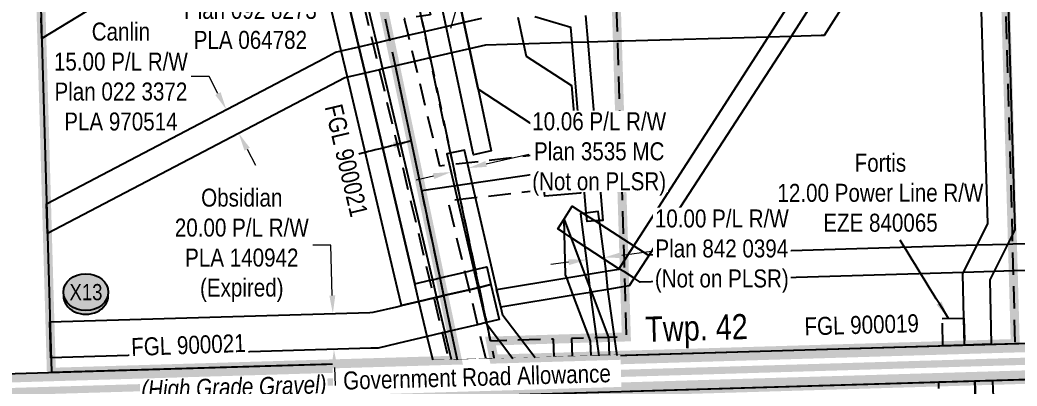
# Model space of a CAD drawing. Extents: x 632269 to 650517, y 5825252 to 5832959.
# Drawn here: x 641387 to 641942, y 5827750 to 5827954 of the extents above; entities that cross this region are included whole.
import ezdxf
from ezdxf.enums import TextEntityAlignment as Align

# ---------------------------------------------------------------- set-up
doc = ezdxf.new("R2010")
doc.units = 0
doc.header["$LTSCALE"] = 5
doc.header["$PDMODE"] = 35
doc.header["$PDSIZE"] = 10
for name, pattern in [('CENTERLINEX3', [5, 2.5, -1, 0.5, -1]), ('foc-ACCESSROAD', [3.75, 2.5, -1.25]), ('foc-FLOWLINE', [3.75, 2.5, -1.25])]:
    doc.linetypes.add(name, pattern=pattern)
doc.layers.get('Defpoints').update_dxf_attribs({"color": 9})
for name, color, linetype in [('AS-POWER', 104, 'foc-POWER'), ('AS-ROADS', 254, 'Continuous'), ('AS-TELUS', 224, 'foc-TEL'), ('C-AR', 13, 'foc-ACCESSROAD'), ('C-RW', 13, 'Continuous'), ('C-WS', 13, 'foc-ACCESSROAD'), ('D-TXT', 6, 'Continuous'), ('F-EZE', 190, 'foc-FLOWLINE'), ('F-RW', 190, 'Continuous'), ('L-ROAD-T', 7, 'Continuous'), ('L-SEC', 7, 'Continuous'), ('P-CROSSINGS', 250, 'Continuous')]:
    doc.layers.add(name, color=color, linetype=linetype)
doc.layers.add('AS-TRAPPER BOUNDARY', color=7, linetype='CENTERLINEX3', true_color=0xb85c00, transparency=0.6)
doc.layers.add('AS-TRAPPER-T', color=7, linetype='Continuous', true_color=0xc26100)
doc.layers.add('P-PROPOSED-WL4', color=7, linetype='Continuous', true_color=0x5b5bc8)
for name, color, linetype, lineweight in [('C-RW-T', 13, 'Continuous', 9), ('F-EZE-T', 190, 'Continuous', 9), ('F-RW-T', 190, 'Continuous', 9), ('F-WS-T', 190, 'Continuous', 9), ('T-TEXT', 48, 'Continuous', 18)]:
    doc.layers.add(name, color=color, linetype=linetype, lineweight=lineweight)
doc.styles.add('80CG', font='ARIALN.TTF', dxfattribs={"height": 10})
doc.styles.add('80L', font='ARIALN.TTF', dxfattribs={"height": 10})
doc.styles.add('80LS', font='ARIALNI.TTF', dxfattribs={"height": 10})
doc.styles.add('Crossing', font='ARIALN.TTF', dxfattribs={"height": 10})
doc.styles.add('foc-LtypeFont', font='ARIALN.TTF', dxfattribs={"height": 7.35})
doc.linetypes.add('foc-POWER', pattern='A,6,-1,["P",foc-LtypeFont,S=0.2,R=0,X=-0.625,Y=-0.75],-1.24,4', length=12.24)
doc.linetypes.add('foc-POWER-NOLINE', pattern='A,0,-4,["P",foc-LtypeFont,S=0.2,R=0,X=-0.625,Y=-0.75],-8.24', length=12.24)
doc.linetypes.add('foc-TEL', pattern='A,2,-1,["T",foc-LtypeFont,S=0.2,R=0,X=-0.425,Y=-0.75],-1.24,8', length=12.24)
doc.linetypes.add('foc-TEL-NOLINE', pattern='A,0,-2,["T",foc-LtypeFont,S=0.2,R=0,X=-0.425,Y=-0.75],-10.24', length=12.24)
doc.dimstyles.new('Compass 5 000', dxfattribs={"dimscale": 5, "dimtxt": 9, "dimasz": 2, "dimexe": 0.2, "dimexo": 0.0625, "dimgap": 0.5, "dimtad": 0, "dimtih": 1, "dimtoh": 1, "dimzin": 0, "dimdsep": 46, "dimtxsty": '80CG', "dimcen": 0.1, "dimse1": 1, "dimse2": 1, "dimclrd": 256, "dimclrt": 256, "dimaunit": 1, "dimadec": 4, "dimazin": 0, "dimtfac": 0.06, "dimtofl": 0, "dimtmove": 0, "dimatfit": 1, "dimfxl": 0.2, "dimtolj": 1, "dimtzin": 0, "dimlwd": -1, "dimarcsym": 0})

# ---------------------------------------------------------------- blocks, each defined once
blk = doc.blocks.new('*D611')
at = {"layer": 'C-RW-T', "transparency": 16777216}
for p, q in [((641440.87, 5828009.71), (641435.66, 5828018.24)), ((641459.11, 5827979.81), (641466.52, 5827967.67)), ((641466.52, 5827967.67), (641476.52, 5827967.67))]:
    blk.add_line(p, q, dxfattribs=at)
for points in [[(641442.3, 5828010.57), (641439.45, 5828008.84), (641446.08, 5828001.17)], [(641460.53, 5827980.68), (641457.68, 5827978.95), (641453.9, 5827988.35)]]:
    blk.add_solid(points, dxfattribs=at)
at = {"layer": 'Defpoints', "color": 0, "transparency": 16777216}
for p in [(641475.93, 5828019.38), (641483.74, 5828006.56), (641453.9, 5827988.35)]:
    blk.add_point(p, dxfattribs=at)
at = {"layer": 'C-RW-T', "transparency": 16777216, "insert": (641515.6, 5827967.67), "char_height": 10, "attachment_point": 5, "style": '80CG'}
blk.add_mtext('\\A1;Obsidian\\P15.00 P/L R/W\\PPlan 092 8273\\PPLA 064782', dxfattribs=at)
blk = doc.blocks.new('*D641')
at = {"layer": 'C-RW-T', "transparency": 16777216}
for p, q in [((641560.36, 5827828.49), (641550.36, 5827828.49)), ((641561.2, 5827800.57), (641560.36, 5827828.49)), ((641562.39, 5827760.57), (641562.69, 5827750.57))]:
    blk.add_line(p, q, dxfattribs=at)
for points in [[(641562.86, 5827800.61), (641559.53, 5827800.52), (641561.49, 5827790.57)], [(641564.06, 5827760.62), (641560.72, 5827760.52), (641562.09, 5827770.57)]]:
    blk.add_solid(points, dxfattribs=at)
at = {"layer": 'Defpoints', "color": 0, "transparency": 16777216}
for p in [(641525.8, 5827789.5), (641561.49, 5827790.57), (641526.39, 5827769.5)]:
    blk.add_point(p, dxfattribs=at)
at = {"layer": 'C-RW-T', "transparency": 16777216, "insert": (641510.83, 5827828.49), "char_height": 10, "attachment_point": 5, "style": '80CG'}
blk.add_mtext('\\A1;Obsidian\\P20.00 P/L R/W\\PPLA 140942\\P(Expired)', dxfattribs=at)
blk = doc.blocks.new('*D673')
at = {"layer": 'C-RW-T', "transparency": 16777216}
for p, q in [((641638.16, 5827986.14), (641650.42, 5828026.33)), ((641650.42, 5828026.33), (641660.42, 5828026.33)), ((641629.78, 5827958.65), (641626.87, 5827949.08))]:
    blk.add_line(p, q, dxfattribs=at)
for points in [[(641636.57, 5827986.63), (641639.76, 5827985.65), (641635.25, 5827976.57)], [(641628.19, 5827959.13), (641631.38, 5827958.16), (641632.7, 5827968.21)]]:
    blk.add_solid(points, dxfattribs=at)
at = {"layer": 'Defpoints', "color": 0, "transparency": 16777216}
for p in [(641635.25, 5827976.57), (641644.21, 5827973.84), (641641.67, 5827965.48)]:
    blk.add_point(p, dxfattribs=at)
at = {"layer": 'C-RW-T', "transparency": 16777216, "insert": (641699.15, 5828026.33), "char_height": 10, "attachment_point": 5, "style": '80CG'}
blk.add_mtext('\\A1;Obsidian\\P9.00 P/L R/W\\PPlan 842 1877\\PPLA 830364', dxfattribs=at)
blk = doc.blocks.new('*D691')
at = {"layer": 'Defpoints', "color": 0, "transparency": 16777216}
for p in [(641502.22, 5827904.01), (641499.31, 5827902.49), (641506.25, 5827889.25)]:
    blk.add_point(p, dxfattribs=at)
at = {"layer": 'F-RW-T', "transparency": 16777216}
for p, q in [((641492.65, 5827922.27), (641482.65, 5827922.27)), ((641497.58, 5827912.87), (641492.65, 5827922.27)), ((641513.8, 5827881.91), (641518.44, 5827873.05))]:
    blk.add_line(p, q, dxfattribs=at)
for points in [[(641499.05, 5827913.65), (641496.1, 5827912.1), (641502.22, 5827904.01)], [(641515.27, 5827882.69), (641512.32, 5827881.14), (641509.15, 5827890.77)]]:
    blk.add_solid(points, dxfattribs=at)
at = {"layer": 'F-RW-T', "transparency": 16777216, "insert": (641443.57, 5827922.27), "char_height": 10, "attachment_point": 5, "style": '80CG'}
blk.add_mtext('\\A1;Canlin\\P15.00 P/L R/W\\PPlan 022 3372\\PPLA 970514', dxfattribs=at)
blk = doc.blocks.new('*D821')
at = {"layer": 'Defpoints', "color": 0, "transparency": 16777216}
for p in [(641702.52, 5827820.64), (641712.42, 5827821.96), (641712.45, 5827821.72)]:
    blk.add_point(p, dxfattribs=at)
at = {"layer": 'F-RW-T', "transparency": 16777216}
for p, q in [((641722.36, 5827823.04), (641738.8, 5827825.22)), ((641692.64, 5827819.08), (641682.73, 5827817.76))]:
    blk.add_line(p, q, dxfattribs=at)
for points in [[(641692.42, 5827820.73), (641692.86, 5827817.43), (641702.56, 5827820.4)], [(641722.14, 5827824.69), (641722.58, 5827821.38), (641712.45, 5827821.72)]]:
    blk.add_solid(points, dxfattribs=at)
at = {"layer": 'F-RW-T', "transparency": 16777216, "insert": (641777.89, 5827825.22), "char_height": 10, "attachment_point": 5, "style": '80CG', "bg_fill": 3, "box_fill_scale": 1.1, "bg_fill_color": 256, "bg_fill_true_color": 13158600, "bg_fill_transparency": 0}
blk.add_mtext('\\A1;10.00 P/L R/W\\PPlan 842 0394\\P(Not on PLSR)', dxfattribs=at)
blk = doc.blocks.new('*D822')
at = {"layer": 'Defpoints', "color": 0, "transparency": 16777216}
for p in [(641636.98, 5827871.46), (641639.61, 5827860.11), (641629.89, 5827857.85)]:
    blk.add_point(p, dxfattribs=at)
at = {"layer": 'F-RW-T', "transparency": 16777216}
for p, q in [((641646.72, 5827873.72), (641670.58, 5827879.25)), ((641617.51, 5827866.94), (641607.77, 5827864.68))]:
    blk.add_line(p, q, dxfattribs=at)
for points in [[(641646.34, 5827875.34), (641647.1, 5827872.09), (641636.98, 5827871.46)], [(641617.14, 5827868.56), (641617.89, 5827865.32), (641627.25, 5827869.2)]]:
    blk.add_solid(points, dxfattribs=at)
at = {"layer": 'F-RW-T', "transparency": 16777216, "insert": (641709.66, 5827879.25), "char_height": 10, "attachment_point": 5, "style": '80CG', "bg_fill": 3, "box_fill_scale": 1.1, "bg_fill_color": 256, "bg_fill_true_color": 13158600, "bg_fill_transparency": 0}
blk.add_mtext('\\A1;10.06 P/L R/W\\PPlan 3535 MC\\P(Not on PLSR)', dxfattribs=at)
blk = doc.blocks.new('xing2')
h = blk.add_hatch(color=50)
h.dxf.hatch_style = 1
edge = h.paths.add_edge_path()
edge.add_ellipse((0, 0), major_axis=(-12.5, 0), ratio=0.816297, start_angle=0, end_angle=360)
h = blk.add_hatch(color=250)
h.dxf.hatch_style = 1
edge = h.paths.add_edge_path()
edge.add_ellipse((0, -2.05), major_axis=(-12.5, 0), ratio=0.816297, start_angle=0, end_angle=180)
edge.add_line((12.5, -2.05), (12.5, 0))
edge.add_ellipse((0, 0), major_axis=(-12.5, 0), ratio=0.816297, start_angle=0, end_angle=180, ccw=False)
edge.add_line((-12.5, 0), (-12.5, -2.05))
at = {"color": 250}
blk.add_ellipse((0, 0), major_axis=(-12.5, 0), ratio=0.816297, dxfattribs=at)
blk.add_ellipse((0, -2.05), major_axis=(-12.5, 0), ratio=0.816297, start_param=0, end_param=3.141593, dxfattribs=at)
at = {"color": 250, "style": 'Crossing'}
blk.add_attdef('CROSSING', text='', height=9, dxfattribs=at).set_placement((0.09, 0.02), align=Align.MIDDLE_CENTER)
at = {"color": 250, "style": 'Crossing', "flags": 1}
for tag, p in [('OWNER', (0.09, -12.49)), ('DESCRIPTION', (0.09, -25.77)), ('LOCATION', (0.09, -39.3)), ('DWG_REF', (0.09, -52.84))]:
    blk.add_attdef(tag, text='', height=9, dxfattribs=at).set_placement(p, align=Align.MIDDLE_CENTER)

msp = doc.modelspace()

# ---------------------------------------------------------------- hatches: boundary and pattern name
at = {"layer": 'P-PROPOSED-WL4', "linetype": 'Continuous'}
h = msp.add_hatch(color=256, dxfattribs=at)
h.dxf.hatch_style = 1
h.paths.add_polyline_path([(639779.182, 5827710.494), (639779.3, 5827705.497), (640582.397, 5827728.673), (641384.925, 5827752.276), (642207.686, 5827776.829), (642342.502, 5827780.686), (642342.792, 5827770.577), (642207.994, 5827766.714), (641646.467, 5827749.943), (641647.651, 5827744.977), (642208.14, 5827761.718), (642347.931, 5827765.723), (642347.355, 5827785.825), (642207.54, 5827781.826), (641384.776, 5827757.272), (640582.25, 5827733.669)])

# ---------------------------------------------------------------- linework, layer by layer
at = {"layer": 'AS-POWER', "flags": 128}
msp.add_lwpolyline([(641610.899, 5827859.01), (641683.286, 5827869.474)], dxfattribs=at)
at = {"layer": 'AS-POWER', "linetype": 'foc-POWER-NOLINE', "flags": 128}
msp.add_lwpolyline([(638780.865, 5827661.321), (638957.816, 5827666.32), (639759.548, 5827689.803), (640358.219, 5827707.079), (640390.83, 5827728.127), (640582.25, 5827733.663), (641384.776, 5827757.272), (642207.54, 5827781.826), (642806.932, 5827798.982)], dxfattribs=at)
at = {"layer": 'AS-ROADS', "const_width": 3.999, "flags": 128}
for points in [[(635537.381, 5827579.634), (636509.669, 5827606.936), (637333.137, 5827630.215), (638136.052, 5827653.164), (638957.527, 5827676.373), (639759.254, 5827699.855), (640582.479, 5827723.611), (641385.056, 5827747.216), (642207.846, 5827771.77), (643107.445, 5827797.547)], [(641640.101, 5827754.827), (641644.198, 5827737.651), (641644.947, 5827734.504), (641646.578, 5827727.656), (641647.337, 5827724.468), (641649.724, 5827714.444), (641672.629, 5827618.268), (641687.735, 5827596.25), (641690, 5827592.947), (641807.707, 5827421.39), (641866.911, 5827335.093)]]:
    msp.add_lwpolyline(points, dxfattribs=at)
at = {"layer": 'AS-TELUS', "linetype": 'foc-TEL-NOLINE', "flags": 128}
msp.add_lwpolyline([(638934.341, 5827665.657), (638957.816, 5827666.32), (639759.647, 5827689.805), (640582.769, 5827713.559), (641385.351, 5827737.164), (642208.14, 5827761.718), (642217.782, 5827761.994)], dxfattribs=at)
at = {"layer": 'C-AR', "flags": 128}
msp.add_lwpolyline([(641443.694, 5828664.891), (641467.681, 5828563.854), (641515.51, 5828362.393), (641556.227, 5828190.886), (641560.854, 5828171.435), (641579.187, 5828093.8), (641581.566, 5828083.703), (641585.178, 5828068.449), (641587.634, 5828058.142), (641602.025, 5827997.315), (641603.61, 5827989.03), (641604.303, 5827985.775), (641606.413, 5827975.875), (641610.672, 5827955.885), (641612.48, 5827947.396), (641615.605, 5827932.732), (641628.22, 5827873.564), (641632.406, 5827853.928), (641640.717, 5827814.944), (641642.816, 5827805.097), (641646.709, 5827786.835), (641646.989, 5827785.519), (641649.183, 5827775.229), (641651.154, 5827765.202), (641646.567, 5827765.065), (641630.793, 5827764.595), (641627.36, 5827780.896), (641627.085, 5827782.2), (641625.013, 5827792.033), (641623.232, 5827800.485), (641621.156, 5827810.337), (641596.315, 5827928.22), (641593.225, 5827942.885), (641586.967, 5827972.587), (641584.918, 5827982.307), (641582.823, 5827992.249), (641580.553, 5828001.832), (641571.235, 5828041.15), (641569.802, 5828047.188), (641567.347, 5828057.504), (641563.686, 5828072.922), (641561.253, 5828083.159), (641501.933, 5828332.878), (641499.776, 5828341.927), (641495.059, 5828361.78), (641494.752, 5828363.103), (641494.275, 5828365.105), (641464.129, 5828491.969), (641447.197, 5828563.212), (641423.185, 5828664.295)], dxfattribs=at)
at = {"layer": 'C-RW'}
for points in [[(641933.776, 5828081.863), (641940.997, 5827837.208), (641939.595, 5827834.402), (641939.307, 5827833.788), (641927.069, 5827809.311), (641927.831, 5827773.458), (641912.89, 5827773.011), (641912.555, 5827788.032), (641912.007, 5827812.681), (641925.88, 5827840.567), (641918.933, 5828077.189)], [(641578.552, 5827971.345), (641585.704, 5827941.13), (641589.153, 5827926.559), (641616.902, 5827809.335), (641619.22, 5827799.54), (641623.83, 5827780.065), (641627.514, 5827764.497), (641626.164, 5827764.457), (641617.216, 5827764.19), (641614.013, 5827777.752), (641609.409, 5827797.23), (641607.095, 5827807.025), (641579.383, 5827924.293), (641575.919, 5827938.85), (641552.76, 5828036.795)], [(641543.691, 5828031.267), (641399.566, 5827943.427), (641399.235, 5827955.003)], [(641630.952, 5827968.737), (641634.416, 5827952.481), (641637.53, 5827937.808), (641642.294, 5827915.26), (641649.546, 5827880.93), (641639.717, 5827878.851), (641627.627, 5827935.485), (641624.492, 5827950.17), (641619.86, 5827971.87)], [(641664.36, 5827955.367), (641667.588, 5827940.487), (641669.072, 5827933.649), (641694.194, 5827917.323), (641699.274, 5827857.558), (641679.352, 5827855.864), (641679.066, 5827859.237), (641677.373, 5827879.157), (641676.173, 5827893.267), (641642.313, 5827915.27), (641637.53, 5827937.808), (641634.416, 5827952.481), (641630.924, 5827968.728)], [(641702.137, 5827956.265), (641703.368, 5827941.517), (641711.772, 5827842.35), (641709.752, 5827842.219), (641702.892, 5827841.708), (641702.49, 5827846.478), (641694.571, 5827941.263), (641693.881, 5827949.518), (641673.877, 5827955.633)]]:
    msp.add_lwpolyline(points, dxfattribs=at)
for points in [[(641582.603, 5827771.178), (641404.648, 5827765.868), (641404.076, 5827785.872), (641582.015, 5827791.182), (641583.994, 5827791.242), (641597.019, 5827794.311), (641599.613, 5827794.921), (641609.409, 5827797.229), (641617.839, 5827799.214), (641619.219, 5827799.54), (641623.232, 5827800.485), (641637.29, 5827803.796), (641642.815, 5827805.097), (641649.464, 5827806.663), (641654.052, 5827787.183), (641646.989, 5827785.519), (641641.952, 5827784.333), (641627.359, 5827780.896), (641623.829, 5827780.064), (641622.502, 5827779.751), (641614.012, 5827777.751), (641597.53, 5827773.869), (641586.612, 5827771.298), (641582.603, 5827771.178)], [(641931.828, 5827495.387), (641931.559, 5827487.304), (641921.572, 5827487.646), (641921.653, 5827490.065), (641922.916, 5827527.597), (641923.396, 5827541.181), (641924.444, 5827570.92), (641924.406, 5827572.106), (641919.238, 5827734.424), (641919.119, 5827737.823), (641918.884, 5827744.48), (641918.764, 5827747.886), (641918.582, 5827753.061), (641928.543, 5827753.358), (641928.727, 5827748.187), (641928.849, 5827744.765), (641929.086, 5827738.122), (641929.207, 5827734.699), (641934.174, 5827579.515), (641934.45, 5827570.894), (641933.064, 5827531.624), (641932.584, 5827518.037), (641931.828, 5827495.387)]]:
    msp.add_lwpolyline(points, close=True, dxfattribs=at)
at = {"layer": 'C-WS', "flags": 128}
for points in [[(642055.491, 5828322.062), (642055.505, 5828318.636), (642053.308, 5828318.575), (642051.516, 5828318.526), (642044.478, 5828318.332), (642041.239, 5828318.243), (642011.303, 5828317.418), (641953.755, 5828315.833), (641954.583, 5828286.57), (641955.059, 5828269.711), (641955.324, 5828258.415), (641957.474, 5828184.269), (641957.987, 5828166.118), (641958.75, 5828139.127), (641959.253, 5828121.315), (641968.887, 5827774.684), (641941.145, 5827773.855), (641939.595, 5827834.402), (641932.129, 5828097.737), (641931.381, 5828124.057), (641930.88, 5828141.984), (641928.013, 5828243.561), (641927.705, 5828254.836), (641927.233, 5828271.695), (641926.011, 5828315.065), (641933.552, 5828315.279), (641932.721, 5828346.202), (641930.867, 5828415.356), (641930.46, 5828430.35), (641930.275, 5828437.233), (642052.146, 5828440.588), (642052.342, 5828433.601), (642052.761, 5828418.607), (642054.966, 5828341.164), (642054.992, 5828340.204), (642055.13, 5828333.215), (642055.43, 5828324.285), (642055.491, 5828322.062)], [(641694.264, 5827776.587), (641694.567, 5827766.497), (641684.566, 5827766.199), (641684.261, 5827776.285), (641649.183, 5827775.229), (641646.989, 5827785.519), (641646.709, 5827786.835), (641642.815, 5827805.097), (641640.716, 5827814.943), (641632.404, 5827853.927), (641628.218, 5827873.563), (641615.603, 5827932.731), (641612.478, 5827947.396), (641610.67, 5827955.884), (641606.412, 5827975.875), (641604.303, 5827985.775), (641603.609, 5827989.03), (641608.083, 5827989.165), (641615.875, 5827989.4), (641626.316, 5827989.715), (641718.286, 5827992.489), (641719.362, 5827956.842), (641719.81, 5827941.972), (641723.495, 5827819.818), (641723.926, 5827805.532), (641724.772, 5827777.508), (641714.87, 5827777.201), (641704.241, 5827776.888), (641694.264, 5827776.587)], [(641919.238, 5827734.424), (641924.406, 5827572.106), (641934.174, 5827579.515), (641954.253, 5827594.745), (641998.567, 5827536.662), (642009.767, 5827521.981), (642027.035, 5827499.348), (641976.788, 5827461.236), (641972.799, 5827458.21), (641932.803, 5827427.874), (641919.762, 5827444.931), (641908.35, 5827459.858), (641859.927, 5827523.199), (641895.085, 5827549.865), (641898.935, 5827552.785), (641904.858, 5827557.278), (641899.192, 5827733.87), (641899.088, 5827737.226), (641898.879, 5827743.876), (641898.76, 5827747.288), (641898.578, 5827752.463), (641918.582, 5827753.061), (641918.764, 5827747.886), (641918.884, 5827744.48), (641919.119, 5827737.823), (641919.238, 5827734.424)]]:
    msp.add_lwpolyline(points, close=True, dxfattribs=at)
at = {"layer": 'F-EZE', "flags": 128}
msp.add_lwpolyline([(641519.884, 5828362.524), (641574.501, 5828131.337), (641582.892, 5828095.813), (641585.311, 5828085.736), (641587.228, 5828077.938), (641588.938, 5828070.624), (641589.526, 5828068.215), (641591.321, 5828060.409), (641608.089, 5827989.165), (641609.237, 5827984.277), (641611.588, 5827974.326), (641615.766, 5827956.638), (641610.671, 5827955.885), (641601.187, 5827954.485), (641603.399, 5827945.254), (641606.891, 5827930.675), (641620.777, 5827872.717), (641628.22, 5827873.564), (641677.373, 5827879.157), (641689.988, 5827880.593), (641692.248, 5827860.737), (641679.066, 5827859.237), (641632.405, 5827853.928), (641625.468, 5827853.139), (641634.945, 5827813.585), (641637.29, 5827803.796), (641641.953, 5827784.333), (641646.567, 5827765.065), (641630.793, 5827764.595), (641627.514, 5827764.497), (641626.164, 5827764.457), (641622.502, 5827779.751), (641617.839, 5827799.214), (641615.493, 5827809.003), (641605.464, 5827850.862), (641587.425, 5827926.158), (641583.936, 5827940.719), (641576.665, 5827971.067), (641578.552, 5827971.345), (641586.967, 5827972.587), (641591.313, 5827973.229), (641589.491, 5827980.94), (641587.143, 5827990.884), (641573.331, 5828049.357), (641570.892, 5828059.683), (641567.251, 5828075.096), (641564.831, 5828085.342), (641504.194, 5828342.06), (641499.781, 5828341.927), (641494.827, 5828341.779), (641490.611, 5828341.653), (641484.557, 5828341.471), (641480.274, 5828341.343), (641469.999, 5828341.035), (641388.255, 5828338.585), (641387.744, 5828356.406), (641387.683, 5828358.561), (641475.55, 5828361.194), (641479.853, 5828361.323), (641485.893, 5828361.505), (641490.123, 5828361.632), (641495.064, 5828361.78), (641515.51, 5828362.393), (641519.884, 5828362.524)], close=True, dxfattribs=at)
at = {"layer": 'F-EZE'}
msp.add_lwpolyline([(641912.555, 5827788.032), (641912.89, 5827773.011), (641900.887, 5827772.653), (641900.55, 5827787.764), (641912.555, 5827788.032)], close=True, dxfattribs=at)
at = {"layer": 'F-RW'}
for points in [[(641918.933, 5828077.189), (641834.827, 5827945.155), (641833.116, 5827945.106), (641816.431, 5827944.647), (641803.624, 5827944.295), (641723.405, 5827942.072), (641719.81, 5827941.972), (641703.368, 5827941.517), (641694.571, 5827941.264), (641646.332, 5827939.874), (641637.565, 5827937.817), (641627.627, 5827935.485), (641615.609, 5827932.708), (641606.891, 5827930.675), (641596.315, 5827928.22), (641589.153, 5827926.559), (641587.425, 5827926.158), (641579.383, 5827924.293), (641569.581, 5827922.001), (641568.158, 5827921.688), (641560.34, 5827917.591), (641402.67, 5827834.976), (641402.194, 5827851.613), (641556.791, 5827932.604), (641562.938, 5827935.825), (641566.129, 5827936.568), (641575.919, 5827938.85), (641583.936, 5827940.719), (641585.704, 5827941.13), (641593.225, 5827942.884), (641603.399, 5827945.254), (641612.483, 5827947.379), (641624.492, 5827950.17), (641634.474, 5827952.494), (641644.394, 5827954.807)], [(641552.76, 5828036.795), (641575.919, 5827938.85), (641579.383, 5827924.293), (641579.383, 5827924.293), (641607.094, 5827807.024), (641615.493, 5827809.003), (641616.901, 5827809.335), (641621.156, 5827810.337), (641634.945, 5827813.585), (641640.716, 5827814.943), (641647.156, 5827816.461), (641649.464, 5827806.663), (641642.815, 5827805.097), (641637.29, 5827803.796), (641623.232, 5827800.485), (641619.219, 5827799.54), (641617.839, 5827799.214), (641609.409, 5827797.229), (641599.613, 5827794.921), (641597.398, 5827804.293), (641569.583, 5827921.989), (641566.129, 5827936.568), (641543.691, 5828031.267)], [(641826.344, 5827959.911), (641816.431, 5827944.646), (641726.351, 5827805.942), (641723.926, 5827805.532), (641714.541, 5827803.942), (641705.35, 5827802.422), (641704.699, 5827802.316), (641695.239, 5827800.749), (641654.924, 5827794.081), (641652.562, 5827803.854), (641691.6, 5827810.395), (641701.704, 5827812.088), (641703.592, 5827812.404), (641713.468, 5827814.077), (641720.575, 5827815.279), (641723.495, 5827819.818), (641803.624, 5827944.295), (641813.443, 5827959.55)], [(641967.769, 5827815.091), (641940.112, 5827814.257), (641929.38, 5827813.933), (641912.375, 5827813.421), (641732.559, 5827808.002), (641729.124, 5827810.212), (641723.679, 5827813.714), (641720.673, 5827815.432), (641693.852, 5827832.9), (641690.332, 5827835.165), (641686.608, 5827837.56), (641690.084, 5827842.86), (641694.72, 5827850.172), (641702.606, 5827845.099), (641707.361, 5827842.041), (641723.131, 5827831.897), (641728.887, 5827828.194), (641728.887, 5827828.194), (641736.758, 5827823.131), (641737.529, 5827823.154), (641919.952, 5827828.652), (641936.996, 5827829.166), (641939.729, 5827829.248), (641967.355, 5827830.081)]]:
    msp.add_lwpolyline(points, dxfattribs=at)
msp.add_lwpolyline([(641715.17, 5827767.111), (641705.123, 5827766.812), (641704.875, 5827775.209), (641704.241, 5827776.888), (641695.239, 5827800.749), (641691.6, 5827810.395), (641690.986, 5827812.021), (641690.115, 5827842.806), (641701.704, 5827812.088), (641705.35, 5827802.422), (641714.87, 5827777.201), (641715.17, 5827767.111)], close=True, dxfattribs=at)
at = {"layer": 'L-SEC'}
for p, q in [((641381.891, 5828561.113), (641404.884, 5827757.872)), ((641404.884, 5827757.872), (642207.54, 5827781.826)), ((641405.459, 5827737.764), (642208.14, 5827761.718))]:
    msp.add_line(p, q, dxfattribs=at)

# ---------------------------------------------------------------- block references
at = {"layer": 'P-CROSSINGS', "color": 4, "xscale": 0.999675, "yscale": 0.999675, "zscale": 0.999675}
msp.add_blockref('xing2', (641424.052, 5827802.43), dxfattribs=at).add_auto_attribs({'CROSSING': 'X13'})

# ---------------------------------------------------------------- texts
at = {"layer": 'D-TXT', "color": 3, "insert": (641735.113, 5827788.747), "char_height": 14, "attachment_point": 1, "rotation": 1.61364, "style": '80L'}
msp.add_mtext_dynamic_manual_height_columns('Twp. 42', width=56.34055, gutter_width=47.5, heights=[0], dxfattribs=at)

# ---------------------------------------------------------------- dimensions: what is measured, and where the dimension line sits
at = {"layer": 'C-RW-T'}
dim = msp.add_linear_dim(base=(641635.248, 5827976.574), p1=(641641.666, 5827965.48), p2=(641644.215, 5827973.841), angle=73.04726, text='Obsidian\\P9.00 P/L R/W\\PPlan 842 1877\\PPLA 830364', dimstyle='Compass 5 000', dxfattribs=at)
dim.commit()
dim.dimension.update_dxf_attribs({"geometry": '*D673', "text_midpoint": (641699.151, 5828026.333), "dimtype": 161})
at = {"layer": 'F-RW-T'}
dim = msp.add_linear_dim(base=(641502.217, 5827904.014), p1=(641506.252, 5827889.25), p2=(641499.315, 5827902.493), angle=117.64947, text='Canlin\\P15.00 P/L R/W\\PPlan 022 3372\\PPLA 970514', dimstyle='Compass 5 000', dxfattribs=at)
dim.commit()
dim.dimension.update_dxf_attribs({"geometry": '*D691', "text_midpoint": (641443.57, 5827922.271), "dimtype": 161})

# ---------------------------------------------------------------- next in the draw order: texts
at = {"layer": 'L-ROAD-T', "insert": (641641.538, 5827760.285), "char_height": 9.99675, "width": 150.28215, "attachment_point": 2, "rotation": 1.60378, "style": '80L', "bg_fill": 2}
msp.add_mtext('Government Road Allowance', dxfattribs=at)

# ---------------------------------------------------------------- next in the draw order: linework, layer by layer
at = {"layer": 'AS-POWER', "flags": 128}
msp.add_lwpolyline([(641630.793, 5827764.595), (641627.36, 5827780.896), (641623.232, 5827800.485), (641621.156, 5827810.337), (641596.315, 5827928.22)], dxfattribs=at)
at = {"layer": 'AS-TRAPPER BOUNDARY', "const_width": 4.998, "flags": 128}
msp.add_lwpolyline([(641443.694, 5828664.891), (641467.681, 5828563.854), (641515.51, 5828362.393), (641560.854, 5828171.435), (641603.609, 5827989.03), (641718.286, 5827992.489), (641719.81, 5827941.972), (641724.772, 5827777.508), (641649.183, 5827775.229), (641651.154, 5827765.202), (641927.831, 5827773.458), (641941.145, 5827773.855), (641926.011, 5828315.065), (641933.552, 5828315.279), (641930.275, 5828437.233), (642052.146, 5828440.588), (642055.505, 5828318.636), (641953.755, 5828315.833), (641968.887, 5827774.684), (642307.257, 5827784.683), (642806.932, 5827798.982), (642758.917, 5828248.844), (642695.988, 5828251.498), (642701.392, 5828372.152), (642760.747, 5828369.511), (642769.625, 5828604.685), (642773.74, 5828704.042)], dxfattribs=at)
msp.add_lwpolyline([(641404.884, 5827757.872), (641388.505, 5828329.824), (641501.938, 5828332.881), (641561.258, 5828083.162), (641563.686, 5828072.922), (641567.348, 5828057.517), (641569.808, 5828047.191), (641582.871, 5827992.031), (641584.918, 5827982.307), (641593.225, 5827942.884), (641596.315, 5827928.22), (641610.899, 5827859.01), (641621.156, 5827810.337), (641623.232, 5827800.485), (641627.36, 5827780.896), (641630.793, 5827764.595)], close=True, dxfattribs=at)
at = {"layer": 'F-RW', "flags": 128}
for points in [[(641674.024, 5827765.904), (641655.994, 5827789.515), (641634.66, 5827881.451), (641624.931, 5827879.274), (641646.711, 5827785.126), (641661.635, 5827765.534)], [(641719.659, 5827767.266), (641714.541, 5827803.942), (641713.468, 5827814.077), (641709.051, 5827847.257), (641699.23, 5827846.025), (641703.593, 5827812.404), (641704.699, 5827802.315), (641709.534, 5827766.943)]]:
    msp.add_lwpolyline(points, dxfattribs=at)

# ---------------------------------------------------------------- next in the draw order: texts
at = {"layer": 'AS-TRAPPER-T', "char_height": 9.99669, "width": 63.21004, "attachment_point": 5, "style": '80CG', "bg_fill": 3, "box_fill_scale": 1.15, "bg_fill_color": 256, "bg_fill_true_color": 256, "bg_fill_transparency": 0}
for s, insert, rotation in [('\\A1;FGL 900021', (641568.944, 5827875.668), 283.29114), ('\\A1;FGL 900019', (641855.696, 5827784.206), 1.70936), ('\\A1;FGL 900021', (641481.126, 5827772.982), 2.10001)]:
    msp.add_mtext(s, dxfattribs=dict(at, insert=insert, rotation=rotation))

# ---------------------------------------------------------------- next in the draw order: linework, layer by layer
at = {"layer": 'AS-TRAPPER BOUNDARY', "const_width": 4.998, "flags": 128}
msp.add_lwpolyline([(643053.036, 5826177.405), (641448.739, 5826132.981), (641425.613, 5826937.083), (641405.459, 5827737.764), (642100.714, 5827758.504), (642100.882, 5827739.785), (642008.067, 5827737.012), (642014.145, 5827537.13), (642213.944, 5827543.141), (642208.637, 5827742.984), (642115.899, 5827740.233), (642115.691, 5827758.952), (642810.559, 5827778.967), (642814.424, 5827638.312), (642753.492, 5827636.638), (642756.841, 5827514.774), (642878.705, 5827518.122), (642875.356, 5827639.987), (642834.535, 5827638.865), (642830.668, 5827779.544), (643011.638, 5827784.741)], dxfattribs=at)

# ---------------------------------------------------------------- next in the draw order: dimensions: what is measured, and where the dimension line sits
at = {"layer": 'C-RW-T'}
for base, p1, p2, angle, text, picture, middle in [((641453.899, 5827988.352), (641475.926, 5828019.376), (641483.745, 5828006.559), 301.38551, 'Obsidian\\P15.00 P/L R/W\\PPlan 092 8273\\PPLA 064782', '*D611', (641515.601, 5827967.667)), ((641561.494, 5827790.57), (641526.394, 5827769.501), (641525.797, 5827789.504), 91.70926, 'Obsidian\\P20.00 P/L R/W\\PPLA 140942\\P(Expired)', '*D641', (641510.826, 5827828.494))]:
    dim = msp.add_linear_dim(base=base, p1=p1, p2=p2, angle=angle, text=text, dimstyle='Compass 5 000', dxfattribs=at)
    dim.commit()
    dim.dimension.update_dxf_attribs({"geometry": picture, "text_midpoint": middle, "dimtype": 161})

# ---------------------------------------------------------------- next in the draw order: leaders
at = {"layer": 'AS-TRAPPER-T', "path_type": 1}
msp.add_leader([(641605.108, 5827886.492), (641575.929, 5827879.221)], dimstyle='Compass 5 000', override={"dimgap": 0.5, "dimtad": 0}, dxfattribs=at)
at = {"layer": 'F-EZE-T', "color": 3, "path_type": 1}
msp.add_leader([(641903.964, 5827787.841), (641877.034, 5827831.365)], dimstyle='Compass 5 000', override={"dimgap": 0.5, "dimtad": 0}, dxfattribs=at)

# ---------------------------------------------------------------- next in the draw order: texts
at = {"layer": 'T-TEXT', "insert": (641506.264, 5827754.718), "char_height": 9.99675, "width": 104.3568, "attachment_point": 2, "rotation": 1.67769, "style": '80LS', "bg_fill": 3, "box_fill_scale": 1, "bg_fill_color": 256, "bg_fill_transparency": 0}
msp.add_mtext('(High Grade Gravel)', dxfattribs=at)

# ---------------------------------------------------------------- next in the draw order: dimensions: what is measured, and where the dimension line sits
at = {"layer": 'F-RW-T', "color": 3}
dim = msp.add_linear_dim(base=(641712.451, 5827821.717), p1=(641702.525, 5827820.638), p2=(641712.42, 5827821.955), angle=7.58334, text='10.00 P/L R/W\\PPlan 842 0394\\P(Not on PLSR)', dimstyle='Compass 5 000', override={"dimtfill": 1}, dxfattribs=at)
dim.commit()
dim.dimension.update_dxf_attribs({"geometry": '*D821', "text_midpoint": (641777.886, 5827825.225), "dimtype": 161})

# ---------------------------------------------------------------- next in the draw order: texts
at = {"layer": 'F-WS-T', "insert": (641866.145, 5827857.644), "char_height": 9.99669, "width": 114.56411, "attachment_point": 5, "rotation": 0.09259, "style": '80CG'}
msp.add_mtext('\\A1;Fortis\\P12.00 Power Line R/W\\PEZE 840065', dxfattribs=at)

# ---------------------------------------------------------------- next in the draw order: dimensions: what is measured, and where the dimension line sits
at = {"layer": 'F-RW-T', "color": 3}
dim = msp.add_linear_dim(base=(641636.979, 5827871.457), p1=(641629.887, 5827857.852), p2=(641639.613, 5827860.108), angle=13.06442, text='10.06 P/L R/W\\PPlan 3535 MC\\P(Not on PLSR)', dimstyle='Compass 5 000', override={"dimtfill": 1}, dxfattribs=at)
dim.commit()
dim.dimension.update_dxf_attribs({"geometry": '*D822', "text_midpoint": (641709.66, 5827879.254), "dimtype": 161})

doc.saveas('drawing.dxf')
